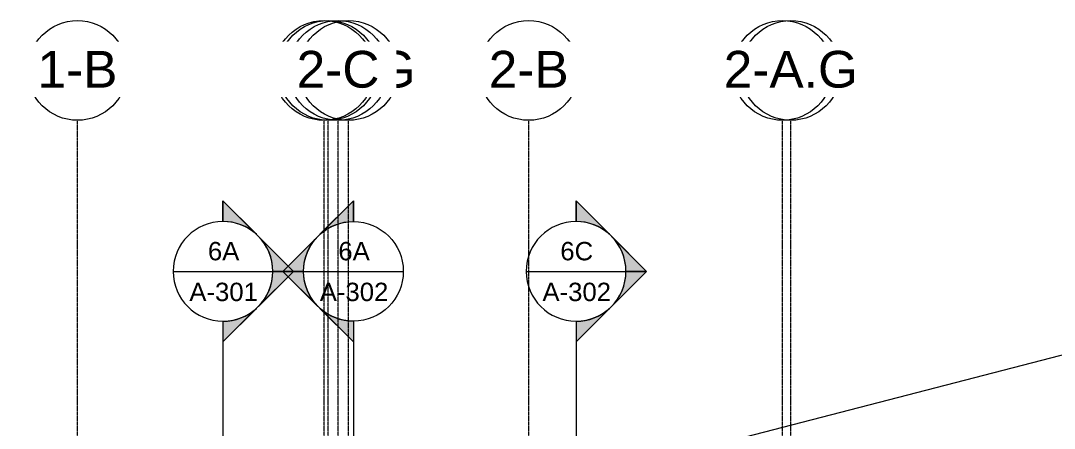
# Model space of a CAD drawing. Header units: inches. Extents: x -23565 to -43, y -324 to 853.
# Drawn here: x -11543 to -10549, y 442 to 835 of the extents above; entities that cross this region are included whole.
import ezdxf

# ---------------------------------------------------------------- set-up
doc = ezdxf.new("R2010")
doc.units = ezdxf.units.IN
doc.header["$MEASUREMENT"] = 0
doc.linetypes.add('Grid Line 1_2_', pattern=[0.875, 0.5, -0.125, 0.125, -0.125])
for name, color, linetype, lineweight in [('A-ANNO-IDEN', 131, 'Continuous', 9), ('G-ANNO-SYMB', 111, 'Continuous', 9), ('S-GRID', 1, 'Continuous', 9), ('S-GRID-IDEN', 1, 'Continuous', 9)]:
    doc.layers.add(name, color=color, linetype=linetype, lineweight=lineweight)
doc.styles.add('Arial_1', font='arial.ttf', dxfattribs={"height": 35.407186})
doc.styles.add('Arial_2', font='arial.ttf', dxfattribs={"height": 17.703593})

# ---------------------------------------------------------------- blocks, each defined once
blk = doc.blocks.new('Grid - Grid Head - Circle-14747-Building Section - North_South looking East _ Lounge')
at = {"layer": 'S-GRID-IDEN'}
blk.add_circle((21143.8, 786.66), 48, dxfattribs=at)
blk = doc.blocks.new('Section - Section Head - Filled-1526-Building Section - North_South looking East _ Lounge')
at = {"layer": 'G-ANNO-SYMB'}
h = blk.add_hatch(color=256, dxfattribs=at)
edge = h.paths.add_edge_path(flags=0)
edge.add_arc((22248.83, 593.16), 48.06, 47.9216, 90)
edge.add_line((22248.83, 641.22), (22248.83, 661.04))
edge.add_line((22248.83, 661.04), (22281.04, 628.83))
h = blk.add_hatch(color=256, dxfattribs=at)
edge = h.paths.add_edge_path(flags=0)
edge.add_line((22282.77, 627.1), (22316.72, 593.16))
edge.add_line((22316.72, 593.16), (22296.83, 593.16))
edge.add_arc((22248.83, 593.16), 48, 360, 405)
h = blk.add_hatch(color=256, dxfattribs=at)
edge = h.paths.add_edge_path(flags=0)
edge.add_arc((22248.83, 593.16), 48, 315, 360)
edge.add_line((22296.83, 593.16), (22316.72, 593.16))
edge.add_line((22316.72, 593.16), (22282.77, 559.22))
h = blk.add_hatch(color=256, dxfattribs=at)
edge = h.paths.add_edge_path(flags=0)
edge.add_line((22281.04, 557.48), (22248.83, 525.27))
edge.add_line((22248.83, 525.27), (22248.83, 545.09))
edge.add_arc((22248.83, 593.16), 48.06, 270, 312.0784)
for p, q in [((22316.72, 593.16), (22248.83, 661.04)), ((22248.83, 641.16), (22248.83, 661.04)), ((22281.04, 628.83), (22248.83, 661.04)), ((22248.83, 661.04), (22248.83, 641.22)), ((22316.72, 593.16), (22282.77, 627.1)), ((22316.72, 593.16), (22248.83, 525.27)), ((22282.77, 559.22), (22316.72, 593.16)), ((22296.83, 593.16), (22316.72, 593.16)), ((22316.72, 593.16), (22296.83, 593.16)), ((22248.83, 525.27), (22281.04, 557.48)), ((22248.83, 545.16), (22248.83, 525.27)), ((22248.83, 545.09), (22248.83, 525.27))]:
    blk.add_line(p, q, dxfattribs=at)
for radius, start, end in [(48, 90, 270), (48.06, 47.9216, 90), (48, 270, 90), (48, 360, 45), (48, 315, 360), (48.06, 270, 312.0784)]:
    blk.add_arc((22248.83, 593.16), radius, start, end, dxfattribs=at)

msp = doc.modelspace()

# ---------------------------------------------------------------- linework, layer by layer
at = {"layer": 'A-ANNO-IDEN', "color": 153}
msp.add_line((-11302.45985, 315.65695), (-10533.58034, 514.76417), dxfattribs=at)
at = {"layer": 'G-ANNO-SYMB'}
for p, q in [((-11396.67607, 593.15708), (-11300.67607, 593.15708)), ((-11271.15219, 593.15708), (-11175.15219, 593.15708)), ((-11056.87887, 593.15708), (-10960.87887, 593.15708)), ((-11348.67607, 545.15708), (-11348.67607, -79.66081)), ((-11223.15219, 545.15708), (-11223.15219, -79.66081)), ((-11008.87887, 545.15708), (-11008.87887, -79.66081))]:
    msp.add_line(p, q, dxfattribs=at)
at = {"layer": 'S-GRID', "linetype": 'Grid Line 1_2_'}
for p, q in [((-11488.70635, -273.16081), (-11488.70635, 738.65708)), ((-11488.70635, -273.16081), (-11488.70635, 738.65708)), ((-11251.45635, -273.16081), (-11251.45635, 738.65708)), ((-11247.45635, -273.16081), (-11247.45635, 738.65708)), ((-11237.95635, -273.16081), (-11237.95635, 738.65708)), ((-11237.95635, -273.16081), (-11237.95635, 738.65708)), ((-11227.95635, -273.16081), (-11227.95635, 738.65708)), ((-11054.45635, -273.16081), (-11054.45635, 738.65708)), ((-11054.45635, -273.16081), (-11054.45635, 738.65708)), ((-10810.20635, -273.16081), (-10810.20635, 738.65708)), ((-10810.20635, -273.16081), (-10810.20635, 738.65708)), ((-10802.20635, -273.16081), (-10802.20635, 738.65708)), ((-10802.20635, -273.16081), (-10802.20635, 738.65708))]:
    msp.add_line(p, q, dxfattribs=at)

# ---------------------------------------------------------------- block references
at = {"layer": 'G-ANNO-SYMB'}
for p in [(-33597.50916, 0), (-33257.71196, 0)]:
    msp.add_blockref('Section - Section Head - Filled-1526-Building Section - North_South looking East _ Lounge', p, dxfattribs=at)
at = {"layer": 'G-ANNO-SYMB', "extrusion": (0, 0, -1)}
msp.add_blockref('Section - Section Head - Filled-1526-Building Section - North_South looking East _ Lounge', (-11025.6809, 0), dxfattribs=at)
at = {"layer": 'S-GRID-IDEN'}
for p in [(-32632.50916, 0), (-32391.25916, 0), (-32198.25916, 0), (-31954.00916, 0)]:
    msp.add_blockref('Grid - Grid Head - Circle-14747-Building Section - North_South looking East _ Lounge', p, dxfattribs=at)

# ---------------------------------------------------------------- texts
at = {"layer": 'G-ANNO-SYMB', "char_height": 17.703593, "attachment_point": 2, "line_spacing_factor": 0.938532, "style": 'Arial_2'}
for s, insert, width in [('6A', (-11348.06133, 621.49532), 36.072), ('6A', (-11222.53745, 621.49532), 36.072), ('6C', (-11008.26413, 621.49532), 37.584), ('A-301', (-11348.06133, 582.22284), 78.624), ('A-302', (-11222.53745, 582.22284), 78.624), ('A-302', (-11008.26413, 582.22284), 78.624)]:
    msp.add_mtext(s, dxfattribs=dict(at, insert=insert, width=width))

# ---------------------------------------------------------------- next in the draw order: texts
at = {"layer": 'S-GRID-IDEN', "char_height": 35.407186, "width": 85.104, "attachment_point": 2, "line_spacing_factor": 0.938532, "style": 'Arial_1', "bg_fill": 3, "box_fill_scale": 1.25, "bg_fill_color": 0, "bg_fill_transparency": 0}
for s, insert in [('3-4', (-11488.71557, 805.53081)), ('3-3', (-11247.46557, 805.53081)), ('3-2', (-11054.46557, 805.53081)), ('3-1', (-10810.21557, 805.53081))]:
    msp.add_mtext(s, dxfattribs=dict(at, insert=insert))

# ---------------------------------------------------------------- next in the draw order: block references
at = {"layer": 'S-GRID-IDEN'}
for p in [(-32632.50916, 0), (-32395.25916, 0), (-32198.25916, 0), (-31946.00916, 0)]:
    msp.add_blockref('Grid - Grid Head - Circle-14747-Building Section - North_South looking East _ Lounge', p, dxfattribs=at)

# ---------------------------------------------------------------- next in the draw order: texts
at = {"layer": 'S-GRID-IDEN', "char_height": 35.407186, "attachment_point": 2, "line_spacing_factor": 0.938532, "style": 'Arial_1', "bg_fill": 3, "box_fill_scale": 1.25, "bg_fill_color": 0, "bg_fill_transparency": 0}
for s, insert, width in [('1-B', (-11488.71557, 805.53081), 91.584), ('3-3.G', (-11251.46557, 805.53081), 147.312), ('2-B', (-11054.46557, 805.53081), 91.584), ('3-1.G', (-10802.21557, 805.53081), 147.312)]:
    msp.add_mtext(s, dxfattribs=dict(at, insert=insert, width=width))

# ---------------------------------------------------------------- next in the draw order: block references
at = {"layer": 'S-GRID-IDEN'}
for p in [(-32381.75916, 0), (-31954.00916, 0)]:
    msp.add_blockref('Grid - Grid Head - Circle-14747-Building Section - North_South looking East _ Lounge', p, dxfattribs=at)

# ---------------------------------------------------------------- next in the draw order: texts
at = {"layer": 'S-GRID-IDEN', "char_height": 35.407186, "width": 91.584, "attachment_point": 2, "line_spacing_factor": 0.938532, "style": 'Arial_1', "bg_fill": 3, "box_fill_scale": 1.25, "bg_fill_color": 0, "bg_fill_transparency": 0}
for s, insert in [('1-A', (-11237.96557, 805.53081)), ('2-A', (-10810.21557, 805.53081))]:
    msp.add_mtext(s, dxfattribs=dict(at, insert=insert))

# ---------------------------------------------------------------- next in the draw order: block references
at = {"layer": 'S-GRID-IDEN'}
for p in [(-32371.75916, 0), (-31946.00916, 0)]:
    msp.add_blockref('Grid - Grid Head - Circle-14747-Building Section - North_South looking East _ Lounge', p, dxfattribs=at)

# ---------------------------------------------------------------- next in the draw order: texts
at = {"layer": 'S-GRID-IDEN', "char_height": 35.407186, "width": 153.792, "attachment_point": 2, "line_spacing_factor": 0.938532, "style": 'Arial_1', "bg_fill": 3, "box_fill_scale": 1.25, "bg_fill_color": 0, "bg_fill_transparency": 0}
for s, insert in [('1-A.G', (-11227.96557, 805.53081)), ('2-A.G', (-10802.21557, 805.53081))]:
    msp.add_mtext(s, dxfattribs=dict(at, insert=insert))

# ---------------------------------------------------------------- next in the draw order: block references
at = {"layer": 'S-GRID-IDEN'}
msp.add_blockref('Grid - Grid Head - Circle-14747-Building Section - North_South looking East _ Lounge', (-32381.75916, 0), dxfattribs=at)

# ---------------------------------------------------------------- next in the draw order: texts
at = {"layer": 'S-GRID-IDEN', "insert": (-11237.96557, 805.53081), "char_height": 35.407186, "width": 94.608, "attachment_point": 2, "line_spacing_factor": 0.938532, "style": 'Arial_1', "bg_fill": 3, "box_fill_scale": 1.25, "bg_fill_color": 0, "bg_fill_transparency": 0}
msp.add_mtext('2-C', dxfattribs=at)

doc.saveas('drawing.dxf')
